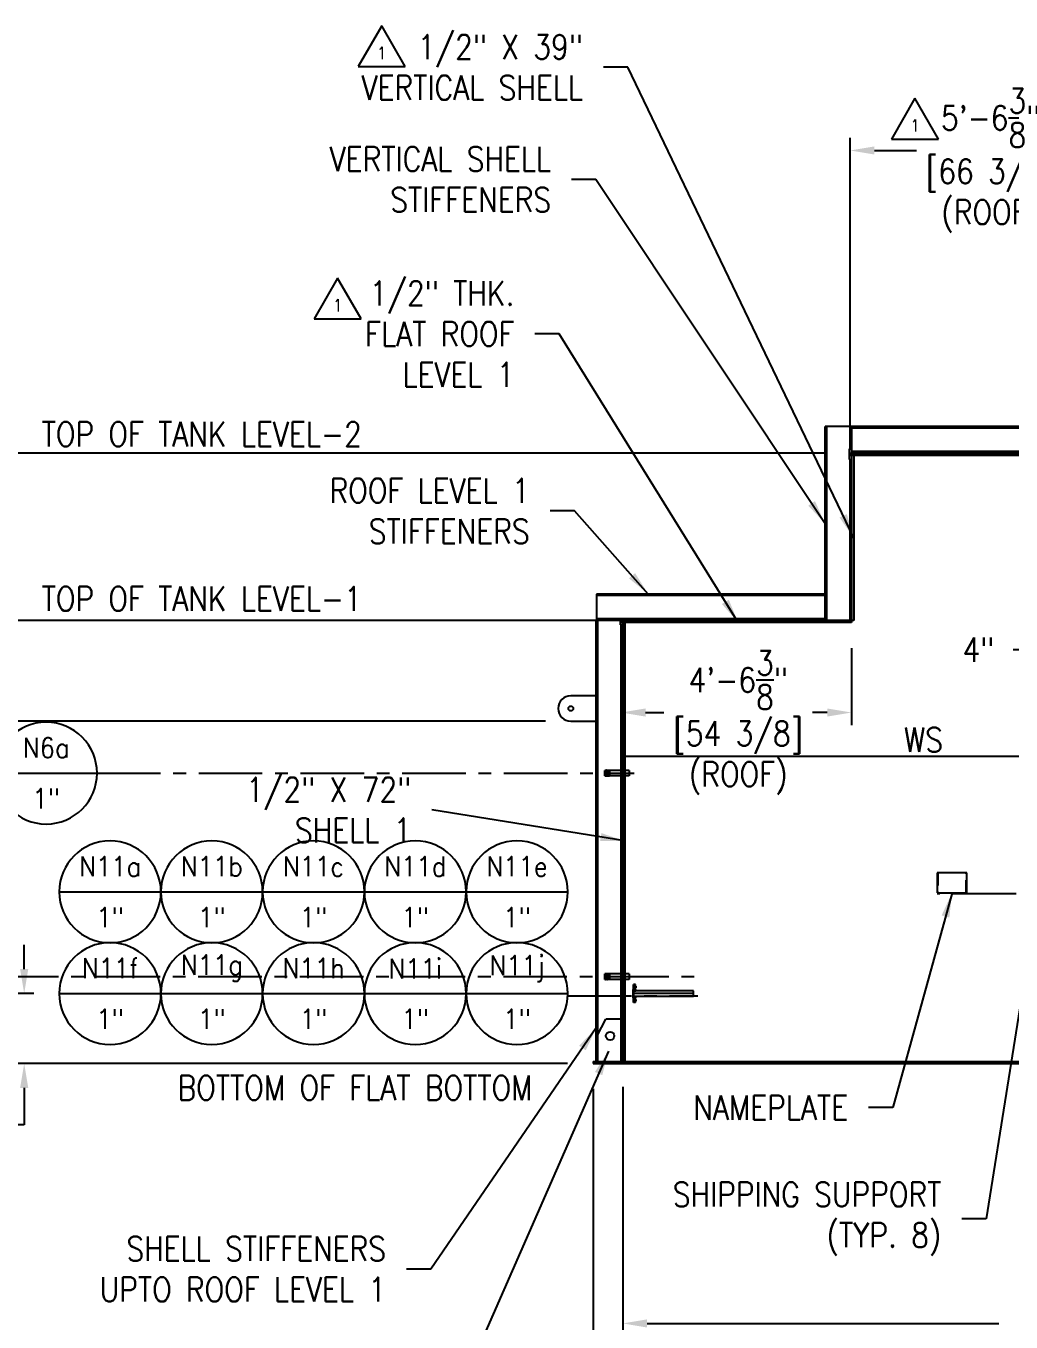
# Model space of a CAD drawing. Extents: x -1889 to 6398, y -470 to 1122.
# Drawn here: x 124.1 to 356.5, y 212.3 to 518 of the extents above; entities that cross this region are included whole.
import ezdxf
from ezdxf.enums import TextEntityAlignment as Align

# ---------------------------------------------------------------- set-up
doc = ezdxf.new("R2010")
doc.units = 0
doc.header["$LTSCALE"] = 12
doc.header["$MEASUREMENT"] = 0
doc.header["$PDMODE"] = 33
doc.header["$PDSIZE"] = -0.5
doc.linetypes.add('CENTER', pattern=[2, 1.25, -0.25, 0.25, -0.25])
doc.linetypes.add('HIDDEN', pattern=[0.375, 0.25, -0.125])
doc.layers.get('0').update_dxf_attribs({"linetype": 'CONTINUOUS'})
doc.layers.get('Defpoints').update_dxf_attribs({"linetype": 'CONTINUOUS'})
for name, color, linetype in [('1 PIPE', 7, 'CONTINUOUS'), ('1-150-RFSO', 14, 'CONTINUOUS'), ('6X20', 3, 'CONTINUOUS'), ('CENTER', 6, 'CENTER'), ('COVER', 3, 'CONTINUOUS'), ('DIM', 1, 'CONTINUOUS'), ('EXTERNALS', 3, 'CONTINUOUS'), ('NAMEPLATE', 1, 'CONTINUOUS'), ('SHELL', 40, 'CONTINUOUS'), ('TEXT', 4, 'CONTINUOUS')]:
    doc.layers.add(name, color=color, linetype=linetype)
doc.layers.add('AM_0', color=7, linetype='CONTINUOUS', lineweight=30)
doc.styles.add('ROMANS', font='ROMANS.shx', dxfattribs={"width": 0.85, "height": 5.76})
doc.styles.get("Standard").update_dxf_attribs({"font": 'sanss___.ttf'})
doc.dimstyles.get("Standard").update_dxf_attribs({"dimtxt": 0.18, "dimasz": 0.18, "dimexe": 0.18, "dimexo": 0.0625, "dimgap": 0.09, "dimtad": 0, "dimtih": 1, "dimtoh": 1, "dimdec": 4, "dimzin": 0, "dimdsep": 46, "dimtxsty": 'Standard', "dimcen": 0.09, "dimadec": 0, "dimazin": 0, "dimtfac": 1, "dimtdec": 4, "dimtofl": 0, "dimtmove": 0, "dimatfit": 3, "dimfxl": 1, "dimtolj": 1, "dimtzin": 0, "dimarcsym": 0})

# ---------------------------------------------------------------- blocks, each defined once
blk = doc.blocks.new('*D200')
at = {"layer": 'Defpoints', "color": 0, "transparency": 16777216}
for p in [(131.98, 289.8), (123.72, 273.3), (257.93, 273.3)]:
    blk.add_point(p, dxfattribs=at)
at = {"layer": 'DIM', "color": 0, "lineweight": -2, "transparency": 16777216}
for p, q in [((123.72, 295.56), (123.72, 301.32)), ((125.98, 289.8), (120.72, 289.8)), ((251.93, 273.3), (120.72, 273.3)), ((123.72, 267.54), (123.72, 258.83)), ((123.72, 258.83), (117.96, 258.83))]:
    blk.add_line(p, q, dxfattribs=at)
at = {"layer": 'DIM', "color": 0, "transparency": 16777216}
for points in [[(122.76, 295.56), (124.68, 295.56), (123.72, 289.8)], [(122.76, 267.54), (124.68, 267.54), (123.72, 273.3)]]:
    blk.add_solid(points, dxfattribs=at)
at = {"layer": 'DIM', "color": 0, "transparency": 16777216, "insert": (101.62, 258.83), "char_height": 5.76, "attachment_point": 5, "style": 'ROMANS'}
blk.add_mtext('\\A1;1\'-4{\\H1x;\\S1/2;}"\\P(TYP.)', dxfattribs=at)
blk = doc.blocks.new('Nozzle Callout')
blk.add_line((0.25, 0), (-0.25, 0))
blk.add_circle((0, 0), 0.25)
at = {"style": 'ROMANS', "width": 0.9}
for tag, p in [('NZ-ID', (0, 0.125)), ('NZ-SZ', (0, -0.125))]:
    blk.add_attdef(tag, text='', height=0.0975, dxfattribs=at).set_placement(p, align=Align.MIDDLE)
blk = doc.blocks.new('*D202')
at = {"layer": 'Defpoints', "color": 0, "transparency": 16777216}
for p in [(17.04, 354.05), (252.68, 354.05), (257.93, 273.3)]:
    blk.add_point(p, dxfattribs=at)
at = {"layer": 'DIM', "color": 0, "lineweight": -2, "transparency": 16777216}
for p, q in [((246.68, 354.05), (14.04, 354.05)), ((17.04, 348.29), (17.04, 322.08)), ((17.04, 279.06), (17.04, 285.33)), ((251.93, 273.3), (14.04, 273.3))]:
    blk.add_line(p, q, dxfattribs=at)
at = {"layer": 'DIM', "color": 0, "transparency": 16777216}
for points in [[(16.08, 348.29), (18, 348.29), (17.04, 354.05)], [(16.08, 279.06), (18, 279.06), (17.04, 273.3)]]:
    blk.add_solid(points, dxfattribs=at)
at = {"layer": 'DIM', "color": 0, "transparency": 16777216, "char_height": 5.76, "attachment_point": 5, "style": 'ROMANS'}
for s, insert in [('\\A1;6\'-8{\\H1x;\\S3/4;}"', (17.04, 311.38)), ('\\A1;[80 3/4]\\P(TYP.)', (17.04, 293.01))]:
    blk.add_mtext(s, dxfattribs=dict(at, insert=insert))
blk = doc.blocks.new('*D203')
at = {"layer": 'Defpoints', "color": 0, "transparency": 16777216}
for p in [(-5.77, 377.8), (264.93, 377.8), (257.93, 273.3)]:
    blk.add_point(p, dxfattribs=at)
at = {"layer": 'DIM', "color": 0, "lineweight": -2, "transparency": 16777216}
for p, q in [((258.93, 377.8), (-8.77, 377.8)), ((-5.77, 372.04), (-5.77, 357.77)), ((-5.77, 279.06), (-5.77, 331.72)), ((251.93, 273.3), (-8.77, 273.3))]:
    blk.add_line(p, q, dxfattribs=at)
at = {"layer": 'DIM', "color": 0, "transparency": 16777216}
for points in [[(-6.73, 372.04), (-4.81, 372.04), (-5.77, 377.8)], [(-6.73, 279.06), (-4.81, 279.06), (-5.77, 273.3)]]:
    blk.add_solid(points, dxfattribs=at)
at = {"layer": 'DIM', "color": 0, "transparency": 16777216, "insert": (-5.77, 344.75), "char_height": 5.76, "attachment_point": 5, "style": 'ROMANS'}
blk.add_mtext('\\A1;8\'-8{\\H1x;\\S1/2;}"\\P [104 1/2]', dxfattribs=at)
blk = doc.blocks.new('*D204')
at = {"layer": 'Defpoints', "color": 0, "transparency": 16777216}
for p in [(52.2, 417.3), (318.55, 417.3), (264.93, 377.8)]:
    blk.add_point(p, dxfattribs=at)
at = {"layer": 'DIM', "color": 0, "lineweight": -2, "transparency": 16777216}
for p, q in [((312.55, 417.3), (49.2, 417.3)), ((52.2, 411.54), (52.2, 410.41)), ((52.2, 383.56), (52.2, 384.35)), ((258.93, 377.8), (49.2, 377.8))]:
    blk.add_line(p, q, dxfattribs=at)
at = {"layer": 'DIM', "color": 0, "transparency": 16777216}
for points in [[(51.24, 411.54), (53.16, 411.54), (52.2, 417.3)], [(51.24, 383.56), (53.16, 383.56), (52.2, 377.8)]]:
    blk.add_solid(points, dxfattribs=at)
at = {"layer": 'DIM', "color": 0, "transparency": 16777216, "char_height": 5.76, "attachment_point": 5, "style": 'ROMANS'}
for s, insert in [('\\A1;3\'-3{\\H1x;\\S1/2;}"', (52.2, 405.06)), ('\\A1;[39 1/2]', (52.2, 392.03))]:
    blk.add_mtext(s, dxfattribs=dict(at, insert=insert))
blk = doc.blocks.new('*D206')
at = {"layer": 'Defpoints', "color": 0, "transparency": 16777216}
for p in [(257.93, 273.3), (511.93, 273.3), (257.93, 185.32)]:
    blk.add_point(p, dxfattribs=at)
at = {"layer": 'DIM', "color": 0, "lineweight": -2, "transparency": 16777216}
for p, q in [((257.93, 267.3), (257.93, 182.32)), ((511.93, 267.3), (511.93, 182.32)), ((263.69, 185.32), (354.94, 185.32)), ((506.17, 185.32), (414.91, 185.32))]:
    blk.add_line(p, q, dxfattribs=at)
at = {"layer": 'DIM', "color": 0, "transparency": 16777216}
for points in [[(263.69, 186.28), (263.69, 184.36), (257.93, 185.32)], [(506.17, 186.28), (506.17, 184.36), (511.93, 185.32)]]:
    blk.add_solid(points, dxfattribs=at)
at = {"layer": 'DIM', "color": 0, "transparency": 16777216, "char_height": 5.76, "attachment_point": 5, "style": 'ROMANS'}
for s, insert in [('\\A1;21\'-2"', (384.93, 189.71)), ('\\A1;[254] (BOTTOM)', (384.93, 179.97))]:
    blk.add_mtext(s, dxfattribs=dict(at, insert=insert))
blk = doc.blocks.new('*D207')
at = {"layer": 'Defpoints', "color": 0, "transparency": 16777216}
for p in [(264.93, 273.8), (504.93, 273.8), (504.93, 211.99)]:
    blk.add_point(p, dxfattribs=at)
at = {"layer": 'DIM', "color": 0, "lineweight": -2, "transparency": 16777216}
for p, q in [((264.93, 267.8), (264.93, 208.99)), ((504.93, 267.8), (504.93, 208.99)), ((270.69, 211.99), (353.66, 211.99)), ((499.17, 211.99), (416.2, 211.99))]:
    blk.add_line(p, q, dxfattribs=at)
at = {"layer": 'DIM', "color": 0, "transparency": 16777216}
for points in [[(270.69, 212.95), (270.69, 211.03), (264.93, 211.99)], [(499.17, 212.95), (499.17, 211.03), (504.93, 211.99)]]:
    blk.add_solid(points, dxfattribs=at)
at = {"layer": 'DIM', "color": 0, "transparency": 16777216, "char_height": 5.76, "attachment_point": 5, "style": 'ROMANS'}
for s, insert in [('\\A1;20\'-0"', (384.93, 216.38)), ('\\A1;[240] SHELL OD', (384.93, 206.64))]:
    blk.add_mtext(s, dxfattribs=dict(at, insert=insert))
blk = doc.blocks.new('*D209')
at = {"layer": 'Defpoints', "color": 0, "transparency": 16777216}
for p in [(318.55, 488.67), (384.93, 465.16), (318.55, 417.3)]:
    blk.add_point(p, dxfattribs=at)
at = {"layer": 'DIM', "color": 0, "lineweight": -2, "transparency": 16777216}
for p, q in [((318.55, 423.3), (318.55, 491.67)), ((384.93, 471.16), (384.93, 491.67)), ((324.31, 488.67), (334.23, 488.67)), ((379.17, 488.67), (369.25, 488.67))]:
    blk.add_line(p, q, dxfattribs=at)
at = {"layer": 'DIM', "color": 0, "transparency": 16777216}
for points in [[(324.31, 489.63), (324.31, 487.71), (318.55, 488.67)], [(379.17, 489.63), (379.17, 487.71), (384.93, 488.67)]]:
    blk.add_solid(points, dxfattribs=at)
at = {"layer": 'DIM', "color": 0, "transparency": 16777216, "char_height": 5.76, "attachment_point": 5, "style": 'ROMANS'}
for s, insert in [('\\A1;5\'-6{\\H1x;\\S3/8;}"', (351.74, 496.35)), ('\\A1;[66 3/8]\\P(ROOF)', (351.74, 477.97))]:
    blk.add_mtext(s, dxfattribs=dict(at, insert=insert))
blk = doc.blocks.new('*D210')
at = {"layer": 'Defpoints', "color": 0, "transparency": 16777216}
for p in [(264.55, 377.3), (318.93, 377.3), (318.93, 356.09)]:
    blk.add_point(p, dxfattribs=at)
at = {"layer": 'DIM', "color": 0, "lineweight": -2, "transparency": 16777216}
for p, q in [((264.55, 371.3), (264.55, 353.09)), ((318.93, 371.3), (318.93, 353.09)), ((270.31, 356.09), (274.66, 356.09)), ((313.17, 356.09), (309.69, 356.09))]:
    blk.add_line(p, q, dxfattribs=at)
at = {"layer": 'DIM', "color": 0, "transparency": 16777216}
for points in [[(270.31, 357.05), (270.31, 355.13), (264.55, 356.09)], [(313.17, 357.05), (313.17, 355.13), (318.93, 356.09)]]:
    blk.add_solid(points, dxfattribs=at)
at = {"layer": 'DIM', "color": 0, "transparency": 16777216, "char_height": 5.76, "attachment_point": 5, "style": 'ROMANS'}
for s, insert in [('\\A1;4\'-6{\\H1x;\\S3/8;}"', (292.18, 363.77)), ('\\A1;[54 3/8]\\P(ROOF)', (292.18, 345.39))]:
    blk.add_mtext(s, dxfattribs=dict(at, insert=insert))
blk = doc.blocks.new('*D211')
at = {"layer": 'Defpoints', "color": 0, "transparency": 16777216}
for p in [(380.93, 370.9), (380.93, 345.8), (384.93, 345.8)]:
    blk.add_point(p, dxfattribs=at)
at = {"layer": 'DIM', "color": 0, "lineweight": -2, "transparency": 16777216}
for p, q in [((380.93, 351.8), (380.93, 373.9)), ((384.93, 351.8), (384.93, 373.9)), ((375.17, 370.9), (357.03, 370.9)), ((390.69, 370.9), (396.45, 370.9))]:
    blk.add_line(p, q, dxfattribs=at)
at = {"layer": 'DIM', "color": 0, "transparency": 16777216}
for points in [[(375.17, 371.86), (375.17, 369.94), (380.93, 370.9)], [(390.69, 371.86), (390.69, 369.94), (384.93, 370.9)]]:
    blk.add_solid(points, dxfattribs=at)
at = {"layer": 'DIM', "color": 0, "transparency": 16777216, "insert": (348.85, 370.9), "char_height": 5.76, "attachment_point": 5, "style": 'ROMANS'}
blk.add_mtext('\\A1;4"', dxfattribs=at)
blk = doc.blocks.new('A$Ca259bb44')
at = {"layer": '1 PIPE'}
for p, q in [((-0.47, 1.57), (-1.16, -4.08)), ((-0.47, 1.57), (0.84, 1.41)), ((0.84, 1.41), (0.14, -4.24))]:
    blk.add_line(p, q, dxfattribs=at)
at = {"layer": 'AM_0'}
for p, q in [((-1.03, -3), (-1.04, -3.09)), ((-0.98, -3.06), (-0.98, -3.04)), ((-1.16, -4.08), (0.14, -4.24)), ((-1.14, -3.89), (-1.14, -3.88)), ((-1.13, -3.79), (-1.13, -3.78)), ((-1.12, -3.69), (-1.12, -3.68)), ((-1.11, -3.59), (-1.1, -3.58)), ((-1.1, -3.95), (-1.09, -3.93)), ((-1.09, -3.49), (-1.09, -3.48)), ((-1.08, -3.4), (-1.08, -3.38)), ((-1.08, -3.85), (-1.08, -3.83)), ((-1.07, -3.3), (-1.07, -3.28)), ((-1.07, -3.76), (-1.07, -3.73)), ((-1.06, -3.2), (-1.05, -3.18)), ((-1.06, -3.66), (-1.06, -3.63)), ((-1.05, -3.56), (-1.04, -3.53)), ((-1.04, -3.09), (-0.98, -3.06)), ((-1.04, -3.1), (-1.04, -3.09)), ((-1.03, -3.46), (-1.03, -3.43)), ((-1.02, -3.36), (-1.02, -3.33)), ((-1.01, -3.26), (-1.01, -3.23)), ((-1, -3.16), (-0.99, -3.14)), ((0.1, -4.13), (0.1, -4.15)), ((0.11, -4.03), (0.11, -4.05)), ((0.12, -3.93), (0.12, -3.96)), ((0.14, -3.83), (0.13, -3.86)), ((0.15, -4.19), (0.14, -4.24)), ((0.15, -3.73), (0.15, -3.76)), ((0.16, -3.63), (0.16, -3.66)), ((0.16, -4.09), (0.16, -4.11)), ((0.17, -3.53), (0.17, -3.56)), ((0.17, -3.99), (0.17, -4.01)), ((0.19, -3.44), (0.18, -3.46)), ((0.18, -3.89), (0.18, -3.91)), ((0.2, -3.34), (0.19, -3.36)), ((0.19, -3.8), (0.19, -3.81)), ((0.21, -3.24), (0.21, -3.26)), ((0.21, -3.7), (0.21, -3.71)), ((0.22, -3.6), (0.22, -3.61)), ((0.23, -3.5), (0.23, -3.51)), ((0.24, -3.4), (0.24, -3.41)), ((0.26, -3.3), (0.26, -3.31))]:
    blk.add_line(p, q, dxfattribs=at)
at = {"layer": 'AM_0', "flags": 128}
for points in [[(-0.98, -3.04), (-1, -3.02), (-1.03, -3)], [(0.27, -3.21), (0.27, -3.21), (0.25, -3.21), (0.21, -3.2), (0.13, -3.19), (0.03, -3.17), (-0.1, -3.15), (-0.08, -3.15), (-0.23, -3.13), (-0.39, -3.1), (-0.37, -3.1), (-0.52, -3.08), (-0.67, -3.06), (-0.79, -3.04), (-0.89, -3.03), (-0.97, -3.01), (-1.02, -3), (-1.03, -3)], [(0.21, -3.24), (0.2, -3.23), (0.15, -3.22), (0.08, -3.21), (-0.01, -3.2), (-0.13, -3.18), (-0.1, -3.18), (-0.24, -3.16), (-0.39, -3.14), (-0.36, -3.14), (-0.51, -3.11), (-0.64, -3.09), (-0.76, -3.08), (-0.85, -3.06), (-0.92, -3.05), (-0.97, -3.04), (-0.97, -3.04)], [(-1.15, -3.98), (-1.12, -3.96), (-1.09, -3.95)], [(0.14, -4.19), (0.13, -4.19), (0.08, -4.18), (0.01, -4.17), (-0.09, -4.15), (-0.22, -4.13), (-0.2, -4.13), (-0.35, -4.11), (-0.51, -4.08), (-0.49, -4.08), (-0.65, -4.06), (-0.79, -4.04), (-0.91, -4.02), (-1.02, -4), (-1.09, -3.99), (-1.14, -3.98), (-1.15, -3.98), (-1.15, -3.98)], [(-1.14, -3.88), (-1.11, -3.87), (-1.08, -3.85)], [(0.16, -4.09), (0.14, -4.09), (0.1, -4.08), (0.02, -4.07), (-0.08, -4.05), (-0.21, -4.03), (-0.19, -4.03), (-0.34, -4.01), (-0.5, -3.99), (-0.48, -3.98), (-0.63, -3.96), (-0.78, -3.94), (-0.9, -3.92), (-1, -3.91), (-1.08, -3.89), (-1.13, -3.88), (-1.14, -3.88), (-1.13, -3.88)], [(-1.09, -3.93), (-1.11, -3.91), (-1.14, -3.89)], [(0.15, -4.11), (0.16, -4.11), (0.14, -4.1), (0.09, -4.09), (0.02, -4.08), (-0.08, -4.06), (-0.21, -4.04), (-0.19, -4.04), (-0.34, -4.02), (-0.5, -4), (-0.48, -4), (-0.64, -3.97), (-0.78, -3.95), (-0.9, -3.93), (-1, -3.92), (-1.08, -3.91), (-1.13, -3.9), (-1.14, -3.89)], [(0.17, -3.99), (0.15, -3.99), (0.11, -3.98), (0.03, -3.97), (-0.07, -3.95), (-0.19, -3.93), (-0.17, -3.93), (-0.33, -3.91), (-0.49, -3.89), (-0.47, -3.88), (-0.62, -3.86), (-0.76, -3.84), (-0.89, -3.82), (-0.99, -3.81), (-1.07, -3.79), (-1.11, -3.78), (-1.13, -3.78), (-1.12, -3.78)], [(-1.08, -3.83), (-1.1, -3.81), (-1.13, -3.79)], [(0.17, -4.01), (0.17, -4.01), (0.15, -4), (0.11, -3.99), (0.03, -3.98), (-0.07, -3.96), (-0.2, -3.94), (-0.17, -3.94), (-0.33, -3.92), (-0.49, -3.9), (-0.47, -3.9), (-0.62, -3.87), (-0.77, -3.85), (-0.89, -3.83), (-0.99, -3.82), (-1.07, -3.81), (-1.11, -3.8), (-1.13, -3.79)], [(0.18, -3.89), (0.17, -3.89), (0.12, -3.88), (0.04, -3.87), (-0.06, -3.85), (-0.18, -3.83), (-0.16, -3.83), (-0.31, -3.81), (-0.47, -3.79), (-0.46, -3.79), (-0.61, -3.76), (-0.75, -3.74), (-0.88, -3.72), (-0.98, -3.71), (-1.05, -3.69), (-1.1, -3.69), (-1.12, -3.68), (-1.11, -3.68)], [(0.18, -3.91), (0.18, -3.91), (0.17, -3.9), (0.12, -3.89), (0.04, -3.88), (-0.06, -3.86), (-0.18, -3.85), (-0.16, -3.84), (-0.31, -3.82), (-0.48, -3.8), (-0.46, -3.8), (-0.61, -3.78), (-0.75, -3.75), (-0.88, -3.74), (-0.98, -3.72), (-1.06, -3.71), (-1.1, -3.7), (-1.12, -3.69)], [(-1.12, -3.78), (-1.09, -3.77), (-1.07, -3.75)], [(0.19, -3.81), (0.19, -3.81), (0.18, -3.8), (0.13, -3.79), (0.06, -3.78), (-0.05, -3.77), (-0.17, -3.75), (-0.15, -3.75), (-0.3, -3.72), (-0.46, -3.7), (-0.45, -3.7), (-0.6, -3.68), (-0.74, -3.66), (-0.87, -3.64), (-0.97, -3.62), (-1.04, -3.61), (-1.09, -3.6), (-1.11, -3.59)], [(-1.11, -3.68), (-1.08, -3.67), (-1.05, -3.66)], [(-1.06, -3.73), (-1.09, -3.71), (-1.11, -3.7)], [(-1.1, -3.58), (-1.07, -3.57), (-1.04, -3.56)], [(0.19, -3.79), (0.18, -3.79), (0.13, -3.78), (0.06, -3.77), (-0.04, -3.75), (-0.17, -3.73), (-0.15, -3.73), (-0.3, -3.71), (-0.46, -3.69), (-0.44, -3.69), (-0.6, -3.66), (-0.74, -3.64), (-0.86, -3.62), (-0.97, -3.61), (-1.04, -3.6), (-1.09, -3.59), (-1.1, -3.58), (-1.09, -3.58)], [(-1.05, -3.63), (-1.08, -3.61), (-1.1, -3.6)], [(0.09, -4.15), (0.08, -4.15), (0.04, -4.14), (-0.03, -4.13), (-0.13, -4.11), (-0.08, -4.12), (-0.21, -4.1), (-0.36, -4.08), (-0.51, -4.05), (-0.48, -4.05), (-0.62, -4.03), (-0.76, -4.01), (-0.87, -3.99), (-0.97, -3.98), (-1.04, -3.97), (-1.08, -3.96), (-1.1, -3.95)], [(-1.09, -3.48), (-1.06, -3.47), (-1.03, -3.46)], [(0.2, -3.7), (0.19, -3.69), (0.15, -3.68), (0.07, -3.67), (-0.03, -3.65), (-0.16, -3.63), (-0.14, -3.63), (-0.29, -3.61), (-0.45, -3.59), (-0.43, -3.59), (-0.58, -3.56), (-0.73, -3.54), (-0.85, -3.52), (-0.95, -3.51), (-1.03, -3.5), (-1.08, -3.49), (-1.09, -3.48), (-1.08, -3.48)], [(0.2, -3.71), (0.21, -3.71), (0.19, -3.7), (0.14, -3.69), (0.07, -3.68), (-0.03, -3.67), (-0.16, -3.65), (-0.14, -3.65), (-0.29, -3.62), (-0.45, -3.6), (-0.43, -3.6), (-0.59, -3.58), (-0.73, -3.56), (-0.85, -3.54), (-0.95, -3.52), (-1.03, -3.51), (-1.08, -3.5), (-1.09, -3.49)], [(-1.04, -3.53), (-1.06, -3.52), (-1.09, -3.5)], [(0.22, -3.6), (0.2, -3.59), (0.16, -3.58), (0.08, -3.57), (-0.02, -3.55), (-0.14, -3.54), (-0.12, -3.53), (-0.28, -3.51), (-0.44, -3.49), (-0.42, -3.49), (-0.57, -3.47), (-0.71, -3.44), (-0.84, -3.43), (-0.94, -3.41), (-1.02, -3.4), (-1.06, -3.39), (-1.08, -3.38), (-1.07, -3.38)], [(-1.03, -3.44), (-1.05, -3.42), (-1.08, -3.4)], [(0.22, -3.61), (0.22, -3.61), (0.2, -3.6), (0.16, -3.6), (0.08, -3.58), (-0.02, -3.57), (-0.15, -3.55), (-0.12, -3.55), (-0.28, -3.52), (-0.44, -3.5), (-0.42, -3.5), (-0.57, -3.48), (-0.72, -3.46), (-0.84, -3.44), (-0.94, -3.42), (-1.02, -3.41), (-1.07, -3.4), (-1.08, -3.4)], [(0.11, -4.05), (0.09, -4.05), (0.05, -4.04), (-0.02, -4.03), (-0.12, -4.01), (-0.23, -4), (-0.2, -4), (-0.34, -3.98), (-0.5, -3.95), (-0.47, -3.95), (-0.61, -3.93), (-0.74, -3.91), (-0.86, -3.9), (-0.95, -3.88), (-1.03, -3.87), (-1.07, -3.86), (-1.08, -3.85)], [(0.1, -4.13), (0.08, -4.12), (0.04, -4.12), (-0.03, -4.1), (-0.12, -4.09), (-0.08, -4.09), (-0.21, -4.07), (-0.35, -4.05), (-0.5, -4.03), (-0.48, -4.03), (-0.62, -4.01), (-0.75, -3.99), (-0.87, -3.97), (-0.96, -3.95), (-1.03, -3.94), (-1.08, -3.93), (-1.08, -3.93)], [(0.23, -3.5), (0.22, -3.49), (0.17, -3.48), (0.09, -3.47), (-0.01, -3.46), (-0.13, -3.44), (-0.11, -3.44), (-0.26, -3.41), (-0.42, -3.39), (-0.41, -3.39), (-0.56, -3.37), (-0.7, -3.35), (-0.83, -3.33), (-0.93, -3.31), (-1, -3.3), (-1.05, -3.29), (-1.07, -3.28), (-1.06, -3.28)], [(0.23, -3.51), (0.23, -3.51), (0.22, -3.5), (0.17, -3.5), (0.09, -3.48), (-0.01, -3.47), (-0.13, -3.45), (-0.11, -3.45), (-0.27, -3.43), (-0.43, -3.4), (-0.41, -3.4), (-0.56, -3.38), (-0.7, -3.36), (-0.83, -3.34), (-0.93, -3.32), (-1.01, -3.31), (-1.05, -3.3), (-1.07, -3.3)], [(-1.07, -3.38), (-1.04, -3.37), (-1.02, -3.36)], [(0.12, -3.96), (0.11, -3.95), (0.06, -3.94), (-0.01, -3.93), (-0.1, -3.92), (-0.22, -3.9), (-0.19, -3.9), (-0.33, -3.88), (-0.48, -3.85), (-0.45, -3.85), (-0.6, -3.83), (-0.73, -3.81), (-0.85, -3.8), (-0.94, -3.78), (-1.01, -3.77), (-1.06, -3.76), (-1.07, -3.76)], [(0.11, -4.03), (0.1, -4.03), (0.05, -4.02), (-0.02, -4), (-0.11, -3.99), (-0.23, -3.97), (-0.2, -3.97), (-0.34, -3.95), (-0.49, -3.93), (-0.46, -3.93), (-0.61, -3.91), (-0.74, -3.89), (-0.86, -3.87), (-0.95, -3.86), (-1.02, -3.84), (-1.07, -3.83), (-1.07, -3.83)], [(0.24, -3.41), (0.24, -3.41), (0.23, -3.41), (0.18, -3.4), (0.11, -3.38), (0, -3.37), (-0.12, -3.35), (-0.1, -3.35), (-0.25, -3.33), (-0.41, -3.3), (-0.4, -3.3), (-0.55, -3.28), (-0.69, -3.26), (-0.82, -3.24), (-0.92, -3.22), (-0.99, -3.21), (-1.04, -3.2), (-1.06, -3.2)], [(-1.06, -3.28), (-1.03, -3.27), (-1, -3.26)], [(-1.01, -3.34), (-1.04, -3.32), (-1.06, -3.3)], [(0.13, -3.86), (0.12, -3.85), (0.07, -3.84), (0, -3.83), (-0.09, -3.82), (-0.21, -3.8), (-0.18, -3.8), (-0.32, -3.78), (-0.47, -3.76), (-0.44, -3.76), (-0.58, -3.73), (-0.72, -3.71), (-0.84, -3.7), (-0.93, -3.68), (-1, -3.67), (-1.04, -3.66), (-1.06, -3.66)], [(0.12, -3.93), (0.11, -3.93), (0.07, -3.92), (-0.01, -3.91), (-0.1, -3.89), (-0.22, -3.87), (-0.19, -3.87), (-0.33, -3.85), (-0.48, -3.83), (-0.45, -3.83), (-0.59, -3.81), (-0.73, -3.79), (-0.84, -3.77), (-0.94, -3.76), (-1.01, -3.74), (-1.05, -3.74), (-1.06, -3.73)], [(-1.05, -3.18), (-1.02, -3.17), (-0.99, -3.16)], [(0.24, -3.4), (0.23, -3.39), (0.18, -3.38), (0.11, -3.37), (0.01, -3.36), (-0.12, -3.34), (-0.1, -3.34), (-0.25, -3.31), (-0.41, -3.29), (-0.39, -3.29), (-0.55, -3.27), (-0.69, -3.25), (-0.81, -3.23), (-0.92, -3.21), (-0.99, -3.2), (-1.04, -3.19), (-1.05, -3.18), (-1.04, -3.18)], [(-1, -3.24), (-1.03, -3.22), (-1.05, -3.2)], [(0.14, -3.76), (0.13, -3.75), (0.09, -3.74), (0.02, -3.73), (-0.08, -3.72), (-0.2, -3.7), (-0.16, -3.7), (-0.31, -3.68), (-0.46, -3.66), (-0.43, -3.66), (-0.57, -3.64), (-0.71, -3.62), (-0.82, -3.6), (-0.92, -3.58), (-0.99, -3.57), (-1.03, -3.56), (-1.05, -3.56)], [(0.14, -3.83), (0.12, -3.83), (0.08, -3.82), (0.01, -3.81), (-0.09, -3.79), (-0.2, -3.77), (-0.17, -3.77), (-0.32, -3.75), (-0.47, -3.73), (-0.44, -3.73), (-0.58, -3.71), (-0.71, -3.69), (-0.83, -3.67), (-0.93, -3.66), (-1, -3.65), (-1.04, -3.64), (-1.05, -3.63)], [(0.25, -3.3), (0.24, -3.29), (0.19, -3.28), (0.12, -3.27), (0.02, -3.26), (-0.11, -3.24), (-0.09, -3.24), (-0.24, -3.21), (-0.4, -3.19), (-0.38, -3.19), (-0.53, -3.17), (-0.68, -3.15), (-0.8, -3.13), (-0.9, -3.11), (-0.98, -3.1), (-1.03, -3.09), (-1.04, -3.09)], [(-0.99, -3.14), (-1.01, -3.12), (-1.04, -3.1)], [(0.25, -3.31), (0.26, -3.31), (0.24, -3.31), (0.19, -3.3), (0.12, -3.28), (0.02, -3.27), (-0.11, -3.25), (-0.09, -3.25), (-0.24, -3.23), (-0.4, -3.2), (-0.38, -3.2), (-0.54, -3.18), (-0.68, -3.16), (-0.8, -3.14), (-0.91, -3.12), (-0.98, -3.11), (-1.03, -3.1), (-1.04, -3.1)], [(0.16, -3.66), (0.14, -3.65), (0.1, -3.64), (0.03, -3.63), (-0.07, -3.62), (-0.18, -3.6), (-0.15, -3.6), (-0.3, -3.58), (-0.45, -3.56), (-0.42, -3.56), (-0.56, -3.54), (-0.69, -3.52), (-0.81, -3.5), (-0.9, -3.48), (-0.98, -3.47), (-1.02, -3.46), (-1.03, -3.46)], [(0.15, -3.73), (0.13, -3.73), (0.09, -3.72), (0.02, -3.71), (-0.08, -3.69), (-0.19, -3.67), (-0.16, -3.67), (-0.3, -3.65), (-0.45, -3.63), (-0.43, -3.63), (-0.57, -3.61), (-0.7, -3.59), (-0.82, -3.57), (-0.91, -3.56), (-0.98, -3.55), (-1.03, -3.54), (-1.03, -3.54)], [(0.17, -3.56), (0.16, -3.55), (0.11, -3.55), (0.04, -3.53), (-0.05, -3.52), (-0.17, -3.5), (-0.14, -3.5), (-0.28, -3.48), (-0.43, -3.46), (-0.4, -3.46), (-0.55, -3.44), (-0.68, -3.42), (-0.8, -3.4), (-0.89, -3.38), (-0.96, -3.37), (-1.01, -3.36), (-1.02, -3.36)], [(0.16, -3.63), (0.15, -3.63), (0.1, -3.62), (0.03, -3.61), (-0.06, -3.59), (-0.18, -3.58), (-0.15, -3.58), (-0.29, -3.55), (-0.44, -3.53), (-0.41, -3.53), (-0.56, -3.51), (-0.69, -3.49), (-0.81, -3.47), (-0.9, -3.46), (-0.97, -3.45), (-1.02, -3.44), (-1.02, -3.44)], [(0.18, -3.46), (0.17, -3.45), (0.12, -3.45), (0.05, -3.43), (-0.04, -3.42), (-0.16, -3.4), (-0.13, -3.4), (-0.27, -3.38), (-0.42, -3.36), (-0.39, -3.36), (-0.54, -3.34), (-0.67, -3.32), (-0.79, -3.3), (-0.88, -3.28), (-0.95, -3.27), (-0.99, -3.26), (-1.01, -3.26)], [(0.17, -3.53), (0.16, -3.53), (0.12, -3.52), (0.04, -3.51), (-0.05, -3.49), (-0.17, -3.48), (-0.14, -3.48), (-0.28, -3.46), (-0.43, -3.43), (-0.4, -3.43), (-0.54, -3.41), (-0.68, -3.39), (-0.79, -3.37), (-0.89, -3.36), (-0.96, -3.35), (-1, -3.34), (-1.01, -3.34)], [(0.19, -3.36), (0.18, -3.36), (0.14, -3.35), (0.07, -3.33), (-0.03, -3.32), (-0.15, -3.3), (-0.12, -3.3), (-0.26, -3.28), (-0.41, -3.26), (-0.38, -3.26), (-0.52, -3.24), (-0.66, -3.22), (-0.77, -3.2), (-0.87, -3.19), (-0.94, -3.17), (-0.98, -3.17), (-1, -3.16)], [(0.19, -3.44), (0.17, -3.43), (0.13, -3.42), (0.06, -3.41), (-0.04, -3.39), (-0.15, -3.38), (-0.12, -3.38), (-0.27, -3.36), (-0.42, -3.33), (-0.39, -3.33), (-0.53, -3.31), (-0.67, -3.29), (-0.78, -3.28), (-0.88, -3.26), (-0.95, -3.25), (-0.99, -3.24), (-1, -3.24)], [(0.2, -3.34), (0.18, -3.33), (0.14, -3.32), (0.07, -3.31), (-0.03, -3.3), (-0.14, -3.28), (-0.11, -3.28), (-0.25, -3.26), (-0.41, -3.23), (-0.38, -3.23), (-0.52, -3.21), (-0.65, -3.19), (-0.77, -3.18), (-0.86, -3.16), (-0.94, -3.15), (-0.98, -3.14), (-0.99, -3.14)], [(0.2, -3.26), (0.19, -3.26), (0.15, -3.25), (0.08, -3.24), (-0.02, -3.22), (-0.13, -3.2), (-0.1, -3.2), (-0.25, -3.18), (-0.4, -3.16), (-0.37, -3.16), (-0.51, -3.14), (-0.64, -3.12), (-0.76, -3.1), (-0.86, -3.09), (-0.93, -3.07), (-0.97, -3.07), (-0.98, -3.06)], [(0.16, -4.11), (0.13, -4.12), (0.1, -4.13)], [(0.1, -4.15), (0.12, -4.17), (0.14, -4.19)], [(0.17, -4.01), (0.14, -4.02), (0.11, -4.03)], [(0.11, -4.05), (0.13, -4.07), (0.16, -4.09)], [(0.18, -3.91), (0.15, -3.92), (0.12, -3.93)], [(0.12, -3.96), (0.14, -3.97), (0.17, -3.99)], [(0.13, -3.86), (0.16, -3.88), (0.18, -3.89)], [(0.14, -3.76), (0.17, -3.78), (0.19, -3.79)], [(0.19, -3.81), (0.16, -3.82), (0.14, -3.83)], [(0.21, -3.71), (0.18, -3.72), (0.15, -3.73)], [(0.22, -3.61), (0.19, -3.62), (0.16, -3.63)], [(0.16, -3.66), (0.18, -3.68), (0.21, -3.7)], [(0.23, -3.51), (0.2, -3.52), (0.17, -3.53)], [(0.17, -3.56), (0.19, -3.58), (0.22, -3.6)], [(0.18, -3.46), (0.21, -3.48), (0.23, -3.5)], [(0.19, -3.36), (0.22, -3.38), (0.24, -3.4)], [(0.24, -3.41), (0.21, -3.42), (0.19, -3.44)], [(0.26, -3.31), (0.23, -3.32), (0.2, -3.34)], [(0.27, -3.21), (0.24, -3.22), (0.21, -3.24)], [(0.21, -3.26), (0.23, -3.28), (0.26, -3.3)]]:
    blk.add_lwpolyline(points, dxfattribs=at)
blk = doc.blocks.new('*D218')
at = {"layer": 'Defpoints', "color": 0, "transparency": 16777216}
for p in [(68.77, 293.8), (63.22, 273.3), (257.93, 273.3)]:
    blk.add_point(p, dxfattribs=at)
at = {"layer": 'DIM', "color": 0, "lineweight": -2, "transparency": 16777216}
for p, q in [((63.22, 299.56), (63.22, 305.32)), ((62.77, 293.8), (60.22, 293.8)), ((251.93, 273.3), (60.22, 273.3)), ((63.22, 267.54), (63.22, 261.78)), ((63.22, 261.78), (57.46, 261.78))]:
    blk.add_line(p, q, dxfattribs=at)
at = {"layer": 'DIM', "color": 0, "transparency": 16777216}
for points in [[(62.26, 299.56), (64.18, 299.56), (63.22, 293.8)], [(62.26, 267.54), (64.18, 267.54), (63.22, 273.3)]]:
    blk.add_solid(points, dxfattribs=at)
at = {"layer": 'DIM', "color": 0, "transparency": 16777216, "insert": (41.12, 261.78), "char_height": 5.76, "attachment_point": 5, "style": 'ROMANS'}
blk.add_mtext('\\A1;1\'-8{\\H1x;\\S1/2;}"', dxfattribs=at)
blk = doc.blocks.new('*D219')
at = {"layer": 'Defpoints', "color": 0, "transparency": 16777216}
for p in [(49.72, 341.8), (92.9, 341.8), (257.93, 273.3)]:
    blk.add_point(p, dxfattribs=at)
at = {"layer": 'DIM', "color": 0, "lineweight": -2, "transparency": 16777216}
for p, q in [((86.9, 341.8), (46.72, 341.8)), ((49.72, 336.04), (49.72, 333.6)), ((49.72, 279.06), (49.72, 307.55)), ((251.93, 273.3), (46.72, 273.3))]:
    blk.add_line(p, q, dxfattribs=at)
at = {"layer": 'DIM', "color": 0, "transparency": 16777216}
for points in [[(48.76, 336.04), (50.68, 336.04), (49.72, 341.8)], [(48.76, 279.06), (50.68, 279.06), (49.72, 273.3)]]:
    blk.add_solid(points, dxfattribs=at)
at = {"layer": 'DIM', "color": 0, "transparency": 16777216, "char_height": 5.76, "attachment_point": 5, "style": 'ROMANS'}
for s, insert in [('\\A1;5\'-8{\\H1x;\\S1/2;}"', (49.72, 328.25)), ('\\A1;[68 1/2]', (49.72, 315.23))]:
    blk.add_mtext(s, dxfattribs=dict(at, insert=insert))
blk = doc.blocks.new('A$C7f54e743')
at = {"layer": 'COVER'}
for p, q in [((-6, 6), (-4, 10)), ((0, 10), (-4, 10)), ((0, 0), (0, 10)), ((-6, 0), (-6, 6)), ((-6, 0), (0, 0))]:
    blk.add_line(p, q, dxfattribs=at)
blk.add_circle((-3, 6), 1, dxfattribs=at)

msp = doc.modelspace()

# ---------------------------------------------------------------- linework, layer by layer
at = {"layer": '1 PIPE'}
for p, q in [((281.65623, 290.45289), (267.53527, 290.45289)), ((267.53527, 289.13789), (267.53527, 290.45289)), ((281.65623, 289.13789), (281.65623, 290.45289)), ((281.65623, 289.13789), (267.53527, 289.13789))]:
    msp.add_line(p, q, dxfattribs=at)
at = {"layer": '1-150-RFSO'}
for p, q in [((267.41027, 288.79539), (267.41027, 290.79539)), ((267.47277, 290.79539), (267.41027, 290.79539)), ((267.41027, 290.47539), (268.03527, 290.47539)), ((267.47277, 290.79539), (267.47277, 291.92039)), ((267.97277, 291.92039), (267.47277, 291.92039)), ((267.47277, 291.67039), (267.97277, 291.67039)), ((267.47277, 291.04539), (267.97277, 291.04539)), ((267.97277, 290.76414), (267.97277, 291.92039)), ((268.03527, 290.76414), (267.97277, 290.76414)), ((268.03527, 290.45289), (268.03527, 290.76414)), ((267.41027, 289.11539), (268.03527, 289.11539)), ((267.47277, 288.79539), (267.41027, 288.79539)), ((267.47277, 287.67039), (267.47277, 288.79539)), ((267.47277, 288.54539), (267.97277, 288.54539)), ((267.47277, 287.92039), (267.97277, 287.92039)), ((267.97277, 287.67039), (267.47277, 287.67039)), ((268.03527, 288.82664), (267.97277, 288.82664)), ((267.97277, 287.67039), (267.97277, 288.82664)), ((268.03527, 288.82664), (268.03527, 289.13789))]:
    msp.add_line(p, q, dxfattribs=at)
at = {"layer": '6X20'}
for p, q in [((312.67783, 377.79539), (312.67783, 423.54539)), ((318.92783, 423.54539), (312.67783, 423.54539)), ((313.05283, 377.79539), (313.05283, 423.54539)), ((318.55283, 418.29539), (318.55283, 423.54539)), ((512.12783, 423.54539), (318.92783, 423.54539)), ((318.92783, 418.29539), (318.92783, 423.54539)), ((512.12783, 423.17039), (318.92783, 423.17039)), ((318.42783, 415.79539), (318.42783, 418.29539)), ((318.42783, 418.29539), (318.92783, 418.29539)), ((512.12783, 417.67039), (318.92783, 417.67039)), ((512.12783, 417.29539), (318.92783, 417.29539)), ((318.42783, 415.79539), (318.92783, 415.79539)), ((318.55283, 377.79539), (318.55283, 415.79539)), ((318.92783, 377.79539), (318.92783, 415.79539)), ((312.67783, 384.04539), (258.72783, 384.04539)), ((312.67783, 383.67039), (258.72783, 383.67039)), ((258.67783, 273.79539), (258.67783, 377.79539)), ((264.92783, 377.79539), (258.67783, 377.79539)), ((312.67783, 378.17039), (258.72783, 378.17039)), ((312.67783, 377.79539), (258.72783, 377.79539)), ((259.05283, 273.79539), (259.05283, 377.79539)), ((264.42783, 376.79539), (264.42783, 377.79539)), ((264.92783, 376.79539), (264.42783, 376.79539)), ((264.55283, 273.79539), (264.55283, 376.79539)), ((264.92783, 273.79539), (264.92783, 376.79539))]:
    msp.add_line(p, q, dxfattribs=at)
at = {"layer": 'CENTER'}
for p, q in [((140.90022, 341.79539), (267.64706, 341.79539)), ((765.77521, 313.35789), (339.10816, 313.35789)), ((116.77367, 293.79539), (283.67666, 293.79539)), ((267.22477, 291.35789), (268.22078, 291.35789)), ((251.97863, 289.29539), (282.67622, 289.29539)), ((267.22477, 288.23289), (268.22078, 288.23289))]:
    msp.add_line(p, q, dxfattribs=at)
at = {"layer": 'COVER'}
for p, q in [((318.92783, 423.54539), (318.92783, 418.29539)), ((318.92783, 423.54539), (318.92783, 417.29539)), ((258.72783, 384.04539), (258.72783, 377.79539)), ((281.65623, 289.79539), (267.41027, 289.79539))]:
    msp.add_line(p, q, dxfattribs=at)
at = {"layer": 'EXTERNALS'}
for p, q in [((258.67783, 360.04539), (252.67783, 360.04539)), ((252.67783, 354.04539), (258.67783, 354.04539))]:
    msp.add_line(p, q, dxfattribs=at)
msp.add_circle((252.67783, 357.04539), 0.5625, dxfattribs=at)
msp.add_arc((252.67783, 357.04539), 3, 90, 270, dxfattribs=at)
at = {"layer": 'NAMEPLATE'}
for p, q in [((346.10816, 318.29539), (339.10816, 318.29539)), ((339.10816, 318.29539), (339.10816, 313.54539)), ((346.10816, 313.54539), (346.10816, 318.29539)), ((339.10816, 313.54539), (346.10816, 313.54539))]:
    msp.add_line(p, q, dxfattribs=at)
at = {"layer": 'NAMEPLATE', "color": 2, "linetype": 'HIDDEN'}
for p, q in [((339.22776, 318.29539), (339.22776, 313.54539)), ((345.98856, 313.54539), (345.98856, 318.29539))]:
    msp.add_line(p, q, dxfattribs=at)
at = {"layer": 'SHELL'}
for p, q in [((318.55283, 417.29539), (505.30283, 417.29539)), ((318.55283, 417.29539), (318.55283, 416.79539)), ((318.55283, 416.79539), (318.55283, 417.29539)), ((318.55283, 416.79539), (505.30283, 416.79539)), ((318.92783, 416.79539), (318.92783, 377.79539)), ((319.42783, 416.79539), (319.42783, 377.79539)), ((318.92783, 377.79539), (264.55283, 377.79539)), ((264.55283, 377.79539), (264.55283, 377.29539)), ((318.92783, 377.29539), (264.55283, 377.29539)), ((264.92783, 377.29539), (264.92783, 273.79539)), ((265.42783, 377.29539), (265.42783, 273.79539)), ((319.42783, 377.79539), (318.92783, 377.79539)), ((318.92783, 377.79539), (318.92783, 377.29539)), ((264.92783, 345.79539), (504.92783, 345.79539)), ((257.92783, 273.79539), (511.92783, 273.79539)), ((257.92783, 273.79539), (257.92783, 273.29539)), ((257.92783, 273.29539), (511.92783, 273.29539))]:
    msp.add_line(p, q, dxfattribs=at)
at = {"layer": 'TEXT'}
for p, q in [((208.07786, 518.04856), (202.5353, 508.44856)), ((213.62042, 508.44856), (208.07786, 518.04856)), ((202.5353, 508.44856), (213.62042, 508.44856)), ((333.85573, 500.96978), (328.31317, 491.36978)), ((339.39829, 491.36978), (333.85573, 500.96978)), ((328.31317, 491.36978), (339.39829, 491.36978)), ((197.66082, 458.56194), (192.11825, 448.96194)), ((203.20338, 448.96194), (197.66082, 458.56194)), ((192.11825, 448.96194), (203.20338, 448.96194))]:
    msp.add_line(p, q, dxfattribs=at)

# ---------------------------------------------------------------- block references
at = {"layer": 'COVER', "rotation": 277.0000000000022}
for p in [(264.92783, 341.79539), (264.92783, 293.79539)]:
    msp.add_blockref('A$Ca259bb44', p, dxfattribs=at)
at = {"layer": 'COVER'}
msp.add_blockref('A$C7f54e743', (264.92783, 273.79539), dxfattribs=at)
at = {"layer": 'DIM'}
ref = msp.add_blockref('Nozzle Callout', (128.90022, 341.79539), dxfattribs=dict(at, xscale=-48, yscale=48, zscale=48))
ref.add_attrib('NZ-ID', 'N6a', dxfattribs={"layer": '0', "height": 4.68, "style": 'ROMANS', "width": 0.9}).set_placement((128.90022, 347.79539), align=Align.MIDDLE)
ref.add_attrib('NZ-SZ', '1"', dxfattribs={"layer": '0', "height": 4.68, "style": 'ROMANS', "width": 0.9}).set_placement((128.90022, 335.79539), align=Align.MIDDLE)
ref = msp.add_blockref('Nozzle Callout', (143.97863, 313.79539), dxfattribs=dict(at, xscale=-48, yscale=48, zscale=48))
ref.add_attrib('NZ-ID', 'N11a', dxfattribs={"layer": '0', "height": 4.68, "style": 'ROMANS', "width": 0.9}).set_placement((143.97863, 319.79539), align=Align.MIDDLE)
ref.add_attrib('NZ-SZ', '1"', dxfattribs={"layer": '0', "height": 4.68, "style": 'ROMANS', "width": 0.9}).set_placement((143.97863, 307.79539), align=Align.MIDDLE)
ref = msp.add_blockref('Nozzle Callout', (167.97863, 313.79539), dxfattribs=dict(at, xscale=-48, yscale=48, zscale=48))
ref.add_attrib('NZ-ID', 'N11b', dxfattribs={"layer": '0', "height": 4.68, "style": 'ROMANS', "width": 0.9}).set_placement((167.97863, 319.79539), align=Align.MIDDLE)
ref.add_attrib('NZ-SZ', '1"', dxfattribs={"layer": '0', "height": 4.68, "style": 'ROMANS', "width": 0.9}).set_placement((167.97863, 307.79539), align=Align.MIDDLE)
ref = msp.add_blockref('Nozzle Callout', (191.97863, 313.79539), dxfattribs=dict(at, xscale=-48, yscale=48, zscale=48))
ref.add_attrib('NZ-ID', 'N11c', dxfattribs={"layer": '0', "height": 4.68, "style": 'ROMANS', "width": 0.9}).set_placement((191.97863, 319.79539), align=Align.MIDDLE)
ref.add_attrib('NZ-SZ', '1"', dxfattribs={"layer": '0', "height": 4.68, "style": 'ROMANS', "width": 0.9}).set_placement((191.97863, 307.79539), align=Align.MIDDLE)
ref = msp.add_blockref('Nozzle Callout', (215.97863, 313.79539), dxfattribs=dict(at, xscale=-48, yscale=48, zscale=48))
ref.add_attrib('NZ-ID', 'N11d', dxfattribs={"layer": '0', "height": 4.68, "style": 'ROMANS', "width": 0.9}).set_placement((215.97863, 319.79539), align=Align.MIDDLE)
ref.add_attrib('NZ-SZ', '1"', dxfattribs={"layer": '0', "height": 4.68, "style": 'ROMANS', "width": 0.9}).set_placement((215.97863, 307.79539), align=Align.MIDDLE)
ref = msp.add_blockref('Nozzle Callout', (239.97863, 313.79539), dxfattribs=dict(at, xscale=-48, yscale=48, zscale=48))
ref.add_attrib('NZ-ID', 'N11e', dxfattribs={"layer": '0', "height": 4.68, "style": 'ROMANS', "width": 0.9}).set_placement((239.97863, 319.79539), align=Align.MIDDLE)
ref.add_attrib('NZ-SZ', '1"', dxfattribs={"layer": '0', "height": 4.68, "style": 'ROMANS', "width": 0.9}).set_placement((239.97863, 307.79539), align=Align.MIDDLE)
ref = msp.add_blockref('Nozzle Callout', (143.97863, 289.79539), dxfattribs=dict(at, xscale=-48, yscale=48, zscale=48))
ref.add_attrib('NZ-ID', 'N11f', dxfattribs={"layer": '0', "height": 4.68, "style": 'ROMANS', "width": 0.9}).set_placement((143.97863, 295.79539), align=Align.MIDDLE)
ref.add_attrib('NZ-SZ', '1"', dxfattribs={"layer": '0', "height": 4.68, "style": 'ROMANS', "width": 0.9}).set_placement((143.97863, 283.79539), align=Align.MIDDLE)
ref = msp.add_blockref('Nozzle Callout', (167.97863, 289.79539), dxfattribs=dict(at, xscale=-48, yscale=48, zscale=48))
ref.add_attrib('NZ-ID', 'N11g', dxfattribs={"layer": '0', "height": 4.68, "style": 'ROMANS', "width": 0.9}).set_placement((167.97863, 295.79539), align=Align.MIDDLE)
ref.add_attrib('NZ-SZ', '1"', dxfattribs={"layer": '0', "height": 4.68, "style": 'ROMANS', "width": 0.9}).set_placement((167.97863, 283.79539), align=Align.MIDDLE)
ref = msp.add_blockref('Nozzle Callout', (191.97863, 289.79539), dxfattribs=dict(at, xscale=-48, yscale=48, zscale=48))
ref.add_attrib('NZ-ID', 'N11h', dxfattribs={"layer": '0', "height": 4.68, "style": 'ROMANS', "width": 0.9}).set_placement((191.97863, 295.79539), align=Align.MIDDLE)
ref.add_attrib('NZ-SZ', '1"', dxfattribs={"layer": '0', "height": 4.68, "style": 'ROMANS', "width": 0.9}).set_placement((191.97863, 283.79539), align=Align.MIDDLE)
ref = msp.add_blockref('Nozzle Callout', (215.97863, 289.79539), dxfattribs=dict(at, xscale=-48, yscale=48, zscale=48))
ref.add_attrib('NZ-ID', 'N11i', dxfattribs={"layer": '0', "height": 4.68, "style": 'ROMANS', "width": 0.9}).set_placement((215.97863, 295.79539), align=Align.MIDDLE)
ref.add_attrib('NZ-SZ', '1"', dxfattribs={"layer": '0', "height": 4.68, "style": 'ROMANS', "width": 0.9}).set_placement((215.97863, 283.79539), align=Align.MIDDLE)
ref = msp.add_blockref('Nozzle Callout', (239.97863, 289.79539), dxfattribs=dict(at, xscale=-48, yscale=48, zscale=48))
ref.add_attrib('NZ-ID', 'N11j', dxfattribs={"layer": '0', "height": 4.68, "style": 'ROMANS', "width": 0.9}).set_placement((239.97863, 295.79539), align=Align.MIDDLE)
ref.add_attrib('NZ-SZ', '1"', dxfattribs={"layer": '0', "height": 4.68, "style": 'ROMANS', "width": 0.9}).set_placement((239.97863, 283.79539), align=Align.MIDDLE)

# ---------------------------------------------------------------- texts
at = {"layer": 'DIM', "char_height": 5.76, "attachment_point": 6, "style": 'ROMANS'}
for s, insert in [('\\A1;1/2" X 39"\\PVERTICAL SHELL', (255.57362, 508.29478)), ('VERTICAL SHELL\\PSTIFFENERS', (248.05336, 481.85457)), ('1/2" THK.\\PFLAT ROOF\\PLEVEL 1', (239.39816, 445.39697)), ('ROOF LEVEL 1 \\PSTIFFENERS', (242.97551, 403.64045)), ('\\A1;1/2" X 72"\\PSHELL 1', (215.07473, 333.1097)), ('NAMEPLATE', (318.09981, 262.90551)), ('SHIPPING SUPPORT\\P(TYP. 8)', (340.10044, 236.66548)), ('SHELL STIFFENERS\\PUPTO ROOF LEVEL 1', (209.09967, 224.81077))]:
    msp.add_mtext(s, dxfattribs=dict(at, insert=insert))
at = {"layer": 'TEXT', "style": 'ROMANS', "width": 0.85}
for p in [(208.07786, 511.64856), (333.85573, 494.56978), (197.66082, 452.16194)]:
    msp.add_text('1', height=2.88, dxfattribs=at).set_placement(p, align=Align.MIDDLE_CENTER)
for s, p in [('TOP OF TANK LEVEL-2', (127.84052, 418.88091)), ('TOP OF TANK LEVEL-1', (127.84052, 380.0449))]:
    msp.add_text(s, height=5.76, dxfattribs=at).set_placement(p)
for s, p in [('WS', (340.511, 349.66335)), ('BOTTOM OF FLAT BOTTOM', (243.63399, 267.56273))]:
    msp.add_text(s, height=5.76, dxfattribs=at).set_placement(p, align=Align.MIDDLE_RIGHT)

# ---------------------------------------------------------------- dimensions: what is measured, and where the dimension line sits
at = {"layer": 'DIM'}
dim = msp.add_linear_dim(base=(318.55283, 488.66813), p1=(384.92783, 465.16268), p2=(318.55283, 417.29539), text='<>\\P(ROOF)', dimstyle='Standard', override={"dimscale": 48, "dimtxt": 5.76, "dimasz": 0.12, "dimexe": 0.0625, "dimexo": 0.125, "dimgap": 0.02, "dimzin": 3, "dimlunit": 4, "dimpost": '\\X', "dimtxsty": 'ROMANS', "dimcen": 0}, dxfattribs=at)
dim.commit()
dim.dimension.update_dxf_attribs({"geometry": '*D209', "text_midpoint": (351.74033, 488.66813)})
for base, p1, p2, override, picture, middle in [((52.20418, 417.29539), (264.92783, 377.79539), (318.55283, 417.29539), {"dimscale": 48, "dimtxt": 5.76, "dimasz": 0.12, "dimexe": 0.0625, "dimexo": 0.125, "dimgap": 0.02, "dimzin": 3, "dimlunit": 4, "dimpost": '\\X', "dimtxsty": 'ROMANS', "dimcen": 0}, '*D204', (52.20418, 397.38222)), ((-5.77362, 377.79539), (257.92783, 273.29539), (264.92783, 377.79539), {"dimscale": 48, "dimtxt": 5.76, "dimasz": 0.12, "dimexe": 0.0625, "dimexo": 0.125, "dimgap": 0.02, "dimzin": 3, "dimlunit": 4, "dimpost": '\\X', "dimtxsty": 'ROMANS', "dimcen": 0}, '*D203', (-5.77362, 344.74555)), ((49.71557, 341.79539), (257.92783, 273.29539), (92.90022, 341.79539), {"dimscale": 48, "dimtxt": 5.76, "dimasz": 0.12, "dimexe": 0.0625, "dimexo": 0.125, "dimgap": 0.02, "dimzin": 3, "dimlunit": 4, "dimpost": '\\X', "dimtxsty": 'ROMANS', "dimcen": 0}, '*D219', (49.71557, 320.57396)), ((63.2188, 273.29539), (68.77367, 293.79539), (257.92783, 273.29539), {"dimscale": 48, "dimtxt": 5.76, "dimasz": 0.12, "dimexe": 0.0625, "dimexo": 0.125, "dimgap": 0.1, "dimzin": 3, "dimlunit": 4, "dimpost": '\\X', "dimtxsty": 'ROMANS', "dimcen": 0}, '*D218', (41.11823, 261.77539))]:
    dim = msp.add_linear_dim(base=base, p1=p1, p2=p2, angle=90, dimstyle='Standard', override=override, dxfattribs=at)
    dim.commit()
    dim.dimension.update_dxf_attribs({"geometry": picture, "text_midpoint": middle, "dimtype": 160})
for base, p1, p2, text, picture, middle in [((318.92783, 356.08811), (264.55283, 377.29539), (318.92783, 377.29539), '<>\\P(ROOF)', '*D210', (292.17783, 356.08811)), ((257.92783, 185.32141), (511.92783, 273.29539), (257.92783, 273.29539), '<> (BOTTOM)', '*D206', (384.92783, 185.32141)), ((504.92783, 211.98872), (264.92783, 273.79539), (504.92783, 273.79539), '<> SHELL OD', '*D207', (384.92783, 211.98872))]:
    dim = msp.add_linear_dim(base=base, p1=p1, p2=p2, text=text, dimstyle='Standard', override={"dimscale": 48, "dimtxt": 5.76, "dimasz": 0.12, "dimexe": 0.0625, "dimexo": 0.125, "dimgap": 0.02, "dimzin": 3, "dimlunit": 4, "dimpost": '\\X', "dimtxsty": 'ROMANS', "dimcen": 0}, dxfattribs=at)
    dim.commit()
    dim.dimension.update_dxf_attribs({"geometry": picture, "text_midpoint": middle, "dimtype": 160})
dim = msp.add_linear_dim(base=(380.92783, 370.89986), p1=(384.92783, 345.79539), p2=(380.92783, 345.79539), dimstyle='Standard', override={"dimscale": 48, "dimtxt": 5.76, "dimasz": 0.12, "dimexe": 0.0625, "dimexo": 0.125, "dimgap": 0.1, "dimzin": 3, "dimlunit": 4, "dimpost": '\\X', "dimtxsty": 'ROMANS', "dimcen": 0}, dxfattribs=at)
dim.commit()
dim.dimension.update_dxf_attribs({"geometry": '*D211', "text_midpoint": (348.8544, 370.89986), "dimtype": 160})
for base, p1, p2, override, picture, middle in [((17.04076, 354.04539), (257.92783, 273.29539), (252.67783, 354.04539), {"dimscale": 48, "dimtxt": 5.76, "dimasz": 0.12, "dimexe": 0.0625, "dimexo": 0.125, "dimgap": 0.02, "dimzin": 3, "dimlunit": 4, "dimpost": '\\X', "dimtxsty": 'ROMANS', "dimcen": 0}, '*D202', (17.04076, 303.70299)), ((123.71942, 273.29539), (131.97863, 289.79539), (257.92783, 273.29539), {"dimscale": 48, "dimtxt": 5.76, "dimasz": 0.12, "dimexe": 0.0625, "dimexo": 0.125, "dimgap": 0.1, "dimzin": 3, "dimlunit": 4, "dimpost": '\\X', "dimtxsty": 'ROMANS', "dimcen": 0}, '*D200', (101.61884, 258.83148))]:
    dim = msp.add_linear_dim(base=base, p1=p1, p2=p2, angle=90, text='<>\\P(TYP.)', dimstyle='Standard', override=override, dxfattribs=at)
    dim.commit()
    dim.dimension.update_dxf_attribs({"geometry": picture, "text_midpoint": middle, "dimtype": 160})

# ---------------------------------------------------------------- leaders
at = {"layer": 'DIM', "annotation_type": 0, "has_hookline": 1, "hookline_direction": 1}
for points, text_width in [([(319.42783, 397.29539), (266.13362, 508.29478), (260.37362, 508.29478)], 58.752), ([(312.67783, 400.63914), (258.61336, 481.85457), (252.85336, 481.85457)], 58.752), ([(292.17783, 377.29539), (249.95816, 445.39697), (244.19816, 445.39697)], 39.168), ([(270.94862, 384.04539), (253.53551, 403.64045), (247.77551, 403.64045)], 51.75771), ([(265.42783, 325.79539), (219.87473, 333.1097)], 42.89829), ([(342.60816, 313.54539), (328.65981, 262.90551), (322.89981, 262.90551)], 39.168), ([(361.24033, 302.71126), (350.66044, 236.66548), (344.90044, 236.66548)], 70.64229), ([(258.67783, 281.70944), (219.65967, 224.81077), (213.89967, 224.81077)], 75.53829), ([(261.54629, 276.20484), (222.20066, 186.39024), (216.44066, 186.39024)], 40.56686)]:
    msp.add_leader(points, dimstyle='Standard', override={"dimscale": 48, "dimtxt": 5.76, "dimasz": 0.12, "dimexe": 0.0625, "dimexo": 0.125, "dimgap": 0.1, "dimzin": 3, "dimlunit": 4, "dimpost": '\\X', "dimtxsty": 'ROMANS', "dimcen": 0}, dxfattribs=dict(at, text_width=text_width))

doc.saveas('drawing.dxf')
